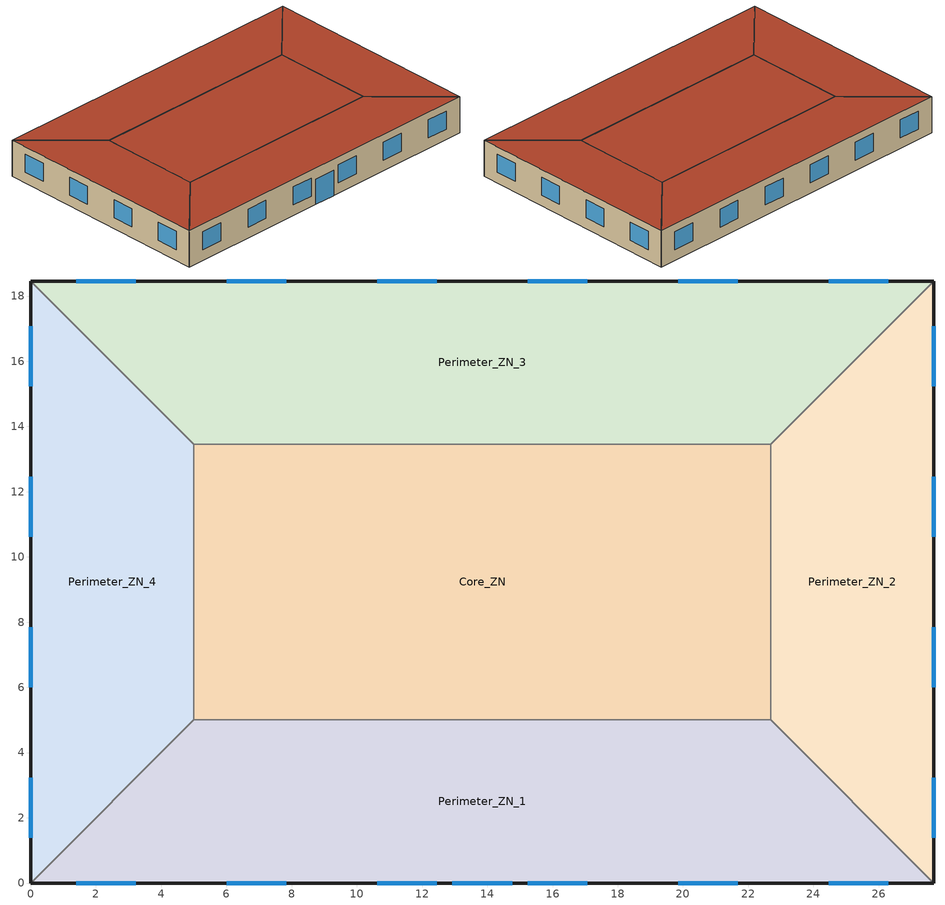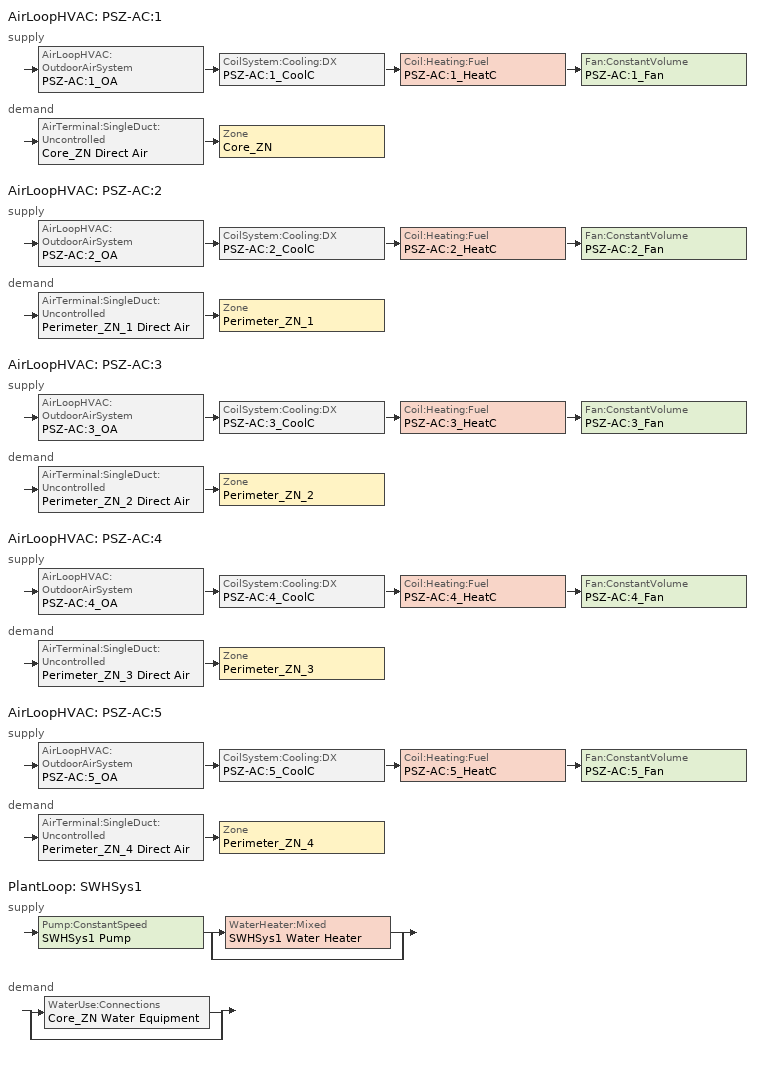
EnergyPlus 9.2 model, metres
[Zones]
Core_ZN
 floor ground (ext-slab): 5,13.46 22.69,13.46 22.69,5 5,5 z0
 wall to Perimeter_ZN_2 (int-walls): 22.69,5 22.69,13.46 z0:3.05
 wall to Perimeter_ZN_3 (int-walls): 22.69,13.46 5,13.46 z0:3.05
 wall to Perimeter_ZN_1 (int-walls): 5,5 22.69,5 z0:3.05
 wall to Perimeter_ZN_4 (int-walls): 5,13.46 5,5 z0:3.05
 roof outside (IEAD Non-res Roof): 22.69,13.46 5,13.46 5,5 22.69,5 z3.05
Perimeter_ZN_1
 floor ground (ext-slab): 27.69,0 0,0 5,5 22.69,5 z0
 wall outside (Steel Frame Non-res Ext Wall): 0,0 27.69,0 z0:3.05
 wall to Perimeter_ZN_2 (int-walls): 27.69,0 22.69,5 z0:3.05
 wall to Perimeter_ZN_4 (int-walls): 5,5 0,0 z0:3.05
 window (Window Non-res Fixed): 1.39,0 3.22,0 / 6.01,0 7.84,0 / 10.62,0 12.45,0 / 15.24,0 17.07,0 / 19.85,0 21.68,0 / 24.47,0 26.3,0 z0.9:2.42; 12.93,0 14.76,0 z0:2.13
 roof outside (IEAD Non-res Roof): 0,0 27.69,0 22.69,5 5,5 z3.05
Perimeter_ZN_2
 floor ground (ext-slab): 22.69,13.46 27.69,18.46 27.69,0 22.69,5 z0
 wall outside (Steel Frame Non-res Ext Wall): 27.69,0 27.69,18.46 z0:3.05
 wall to Perimeter_ZN_3 (int-walls): 27.69,18.46 22.69,13.46 z0:3.05
 window (Window Non-res Fixed): 27.69,1.39 27.69,3.22 / 27.69,6.01 27.69,7.84 / 27.69,10.62 27.69,12.45 / 27.69,15.24 27.69,17.07 z0.9:2.42
 roof outside (IEAD Non-res Roof): 27.69,18.46 22.69,13.46 22.69,5 27.69,0 z3.05
Perimeter_ZN_3
 floor ground (ext-slab): 5,13.46 0,18.46 27.69,18.46 22.69,13.46 z0
 wall outside (Steel Frame Non-res Ext Wall): 27.69,18.46 0,18.46 z0:3.05
 wall to Perimeter_ZN_4 (int-walls): 0,18.46 5,13.46 z0:3.05
 window (Window Non-res Fixed): 26.3,18.46 24.47,18.46 / 21.68,18.46 19.85,18.46 / 17.07,18.46 15.24,18.46 / 12.45,18.46 10.62,18.46 / 7.84,18.46 6.01,18.46 / 3.22,18.46 1.39,18.46 z0.9:2.42
 roof outside (IEAD Non-res Roof): 0,18.46 5,13.46 22.69,13.46 27.69,18.46 z3.05
Perimeter_ZN_4
 floor ground (ext-slab): 5,5 0,0 0,18.46 5,13.46 z0
 wall outside (Steel Frame Non-res Ext Wall): 0,18.46 0,0 z0:3.05
 window (Window Non-res Fixed): 0,17.07 0,15.24 / 0,12.45 0,10.62 / 0,7.84 0,6.01 / 0,3.22 0,1.39 z0.9:2.42
 roof outside (IEAD Non-res Roof): 0,0 5,5 5,13.46 0,18.46 z3.05
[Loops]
AirLoopHVAC 'PSZ-AC:1'
 supply: AirLoopHVAC:OutdoorAirSystem 'PSZ-AC:1_OA' > CoilSystem:Cooling:DX 'PSZ-AC:1_CoolC' > Coil:Heating:Fuel 'PSZ-AC:1_HeatC' > Fan:ConstantVolume 'PSZ-AC:1_Fan'
 demand: AirTerminal:SingleDuct:Uncontrolled 'Core_ZN Direct Air' > Zone 'Core_ZN'
AirLoopHVAC 'PSZ-AC:2'
 supply: AirLoopHVAC:OutdoorAirSystem 'PSZ-AC:2_OA' > CoilSystem:Cooling:DX 'PSZ-AC:2_CoolC' > Coil:Heating:Fuel 'PSZ-AC:2_HeatC' > Fan:ConstantVolume 'PSZ-AC:2_Fan'
 demand: AirTerminal:SingleDuct:Uncontrolled 'Perimeter_ZN_1 Direct Air' > Zone 'Perimeter_ZN_1'
AirLoopHVAC 'PSZ-AC:3'
 supply: AirLoopHVAC:OutdoorAirSystem 'PSZ-AC:3_OA' > CoilSystem:Cooling:DX 'PSZ-AC:3_CoolC' > Coil:Heating:Fuel 'PSZ-AC:3_HeatC' > Fan:ConstantVolume 'PSZ-AC:3_Fan'
 demand: AirTerminal:SingleDuct:Uncontrolled 'Perimeter_ZN_2 Direct Air' > Zone 'Perimeter_ZN_2'
AirLoopHVAC 'PSZ-AC:4'
 supply: AirLoopHVAC:OutdoorAirSystem 'PSZ-AC:4_OA' > CoilSystem:Cooling:DX 'PSZ-AC:4_CoolC' > Coil:Heating:Fuel 'PSZ-AC:4_HeatC' > Fan:ConstantVolume 'PSZ-AC:4_Fan'
 demand: AirTerminal:SingleDuct:Uncontrolled 'Perimeter_ZN_3 Direct Air' > Zone 'Perimeter_ZN_3'
AirLoopHVAC 'PSZ-AC:5'
 supply: AirLoopHVAC:OutdoorAirSystem 'PSZ-AC:5_OA' > CoilSystem:Cooling:DX 'PSZ-AC:5_CoolC' > Coil:Heating:Fuel 'PSZ-AC:5_HeatC' > Fan:ConstantVolume 'PSZ-AC:5_Fan'
 demand: AirTerminal:SingleDuct:Uncontrolled 'Perimeter_ZN_4 Direct Air' > Zone 'Perimeter_ZN_4'
PlantLoop 'SWHSys1'
 supply: Pump:ConstantSpeed 'SWHSys1 Pump' > split
  | WaterHeater:Mixed 'SWHSys1 Water Heater'
  | bypass
 demand: split
  | WaterUse:Connections 'Core_ZN Water Equipment'
  | bypass
[Building]
Ref Bldg Small Office Pre1980_v1.3_5.0: North Axis=0; Terrain=City; Loads Convergence Tolerance Value=0.04; Temperature Convergence Tolerance Value=0.2; Solar Distribution=FullInteriorAndExterior; Maximum Number of Warmup Days=25; Minimum Number of Warmup Days=6
[Site:Location]
USA IL-CHICAGO-OHARE: Latitude=41.77; Longitude=-87.75; Time Zone=-6; Elevation=190
[SizingPeriod:DesignDay] Day of Month=21; Humidity Condition Type=Wetbulb; Barometric Pressure=99063; Rain Indicator=No; Snow Indicator=No; Daylight Saving Time Indicator=No; Solar Model Indicator=ASHRAEClearSky
Name | Month | Day Type | Maximum DryBulb Temperature | Daily DryBulb Temperature Range | Wetbulb or DewPoint at Maximum DryBulb | Wind Speed | Wind Direction | Sky Clearness
CHICAGO Ann Htg 99.6% Condns DB | 1 | WinterDesignDay | -20.6 | 0 | -20.6 | 4.9 | 270 | 0
CHICAGO Ann Clg .4% Condns WB=>MDB | 7 | SummerDesignDay | 31.2 | 10.7 | 25.5 | 5.3 | 230 | 1
[Site:GroundTemperature:BuildingSurface]
19.527, 19.502, 19.536, 19.598, 20.002, 21.64, 22.225, 22.375, 21.449, 20.121, 19.802, 19.633
[Site:WaterMainsTemperature]
Calculation Method=CORRELATION; Annual Average Outdoor Air Temperature=9.69; Maximum Difference In Monthly Average Outdoor Air Temperatures=28.1
[Material] Thermal Absorptance=0.9
Name | Roughness | Thickness | Conductivity | Density | Specific Heat | Solar Absorptance | Visible Absorptance
Steel Frame NonRes Wall Insulation | MediumRough | 0.03964 | 0.049 | 265 | 836.8 | 0.7 | 0.7
IEAD NonRes Roof Insulation | MediumRough | 0.110216 | 0.049 | 265 | 836.8 | 0.7 | 0.7
Std Wood 6inch | MediumSmooth | 0.15 | 0.12 | 540 | 1210 | 0.7 | 0.7
Wood Siding | MediumSmooth | 0.01 | 0.11 | 544.62 | 1210 | 0.78 | 0.78
1/2IN Gypsum | Smooth | 0.0127 | 0.16 | 784.9 | 830 | 0.92 | 0.92
HW CONCRETE | Rough | 0.1016 | 1.311 | 2240 | 836.8 | 0.7 | 0.7
Roof Membrane | VeryRough | 0.0095 | 0.16 | 1121.29 | 1460 | 0.7 | 0.7
Metal Decking | MediumSmooth | 0.0015 | 45.006 | 7680 | 418.4 | 0.7 | 0.3
[Material:NoMass]
CP02 CARPET PAD: Roughness=VeryRough; Thermal Resistance=0.2165; Thermal Absorptance=0.9; Solar Absorptance=0.7; Visible Absorptance=0.8
[WindowMaterial:SimpleGlazingSystem]
NonRes Fixed Assembly Window: UFactor=3.52036; Solar Heat Gain Coefficient=0.41
[Construction]
Steel Frame Non-res Ext Wall: Wood Siding, Steel Frame NonRes Wall Insulation, 1/2IN Gypsum
IEAD Non-res Roof: Roof Membrane, IEAD NonRes Roof Insulation, Metal Decking
ext-slab: HW CONCRETE, CP02 CARPET PAD
int-walls: 1/2IN Gypsum, 1/2IN Gypsum
Window Non-res Fixed: NonRes Fixed Assembly Window
InteriorFurnishings: Std Wood 6inch
[Zone] Type=1; Multiplier=1; Floor Area=autocalculate; Part of Total Floor Area=Yes
Core_ZN; Perimeter_ZN_1; Perimeter_ZN_2; Perimeter_ZN_3; Perimeter_ZN_4
[InternalMass] Construction=InteriorFurnishings
Name | Zone or ZoneList | Surface Area
Core_ZN Internal Mass | Core_ZN | 299.3148
Perimeter_ZN_1 Internal Mass | Perimeter_ZN_1 | 226.9
Perimeter_ZN_2 Internal Mass | Perimeter_ZN_2 | 134.6
Perimeter_ZN_3 Internal Mass | Perimeter_ZN_3 | 226.9
Perimeter_ZN_4 Internal Mass | Perimeter_ZN_4 | 134.6
[People] Number of People Schedule=BLDG_OCC_SCH; Number of People Calculation Method=Area/Person; Zone Floor Area per Person=18.58; Fraction Radiant=0.3; Sensible Heat Fraction=AUTOCALCULATE; Activity Level Schedule=ACTIVITY_SCH; Enable ASHRAE 55 Comfort Warnings=No; Mean Radiant Temperature Calculation Type=ZoneAveraged; Work Efficiency Schedule=WORK_EFF_SCH; Clothing Insulation Calculation Method=ClothingInsulationSchedule; Clothing Insulation Schedule=CLOTHING_SCH; Air Velocity Schedule=AIR_VELO_SCH; Thermal Comfort Model 1 Type=FANGER
Name | Zone or ZoneList
Core_ZN People | Core_ZN
Perimeter_ZN_1 People | Perimeter_ZN_1
Perimeter_ZN_2 People | Perimeter_ZN_2
Perimeter_ZN_3 People | Perimeter_ZN_3
Perimeter_ZN_4 People | Perimeter_ZN_4
[Lights] Schedule=BLDG_LIGHT_SCH; Design Level Calculation Method=Watts/Area; Watts per Zone Floor Area=19.48; Return Air Fraction=0; Fraction Radiant=0.7; Fraction Visible=0.2; Fraction Replaceable=1; EndUse Subcategory=General; Return Air Fraction Calculated from Plenum Temperature=No
Name | Zone or ZoneList
Core_ZN_Lights | Core_ZN
Perimeter_ZN_1_Lights | Perimeter_ZN_1
Perimeter_ZN_2_Lights | Perimeter_ZN_2
Perimeter_ZN_3_Lights | Perimeter_ZN_3
Perimeter_ZN_4_Lights | Perimeter_ZN_4
[ElectricEquipment] Schedule=BLDG_EQUIP_SCH; Design Level Calculation Method=Watts/Area; Watts per Zone Floor Area=10.76; Fraction Latent=0; Fraction Radiant=0.5; Fraction Lost=0; EndUse Subcategory=MiscPlug
Name | Zone or ZoneList
Core_ZN_MiscPlug_Equip | Core_ZN
Perimeter_ZN_1_MiscPlug_Equip | Perimeter_ZN_1
Perimeter_ZN_2_MiscPlug_Equip | Perimeter_ZN_2
Perimeter_ZN_3_MiscPlug_Equip | Perimeter_ZN_3
Perimeter_ZN_4_MiscPlug_Equip | Perimeter_ZN_4
[ZoneInfiltration:DesignFlowRate] Schedule=INFIL_QUARTER_ON_SCH; Constant Term Coefficient=1; Temperature Term Coefficient=0; Velocity Term Coefficient=0; Velocity Squared Term Coefficient=0
Name | Zone or ZoneList | Design Flow Rate Calculation Method | Air Changes per Hour | Flow per Exterior Surface Area
Core_ZN_Infiltration | Core_ZN | AirChanges/Hour | 0.36
Perimeter_ZN_1_Infiltration | Perimeter_ZN_1 | Flow/ExteriorArea |  | 0.001133
Perimeter_ZN_2_Infiltration | Perimeter_ZN_2 | Flow/ExteriorArea |  | 0.001133
Perimeter_ZN_3_Infiltration | Perimeter_ZN_3 | Flow/ExteriorArea |  | 0.001133
Perimeter_ZN_4_Infiltration | Perimeter_ZN_4 | Flow/ExteriorArea |  | 0.001133
[Exterior:Lights]
Exterior Facade Lighting: Schedule=ALWAYS_ON; Design Level=2766; Control Option=AstronomicalClock; EndUse Subcategory=Exterior Facade Lighting
[DesignSpecification:OutdoorAir] Outdoor Air Method=Flow/Person; Outdoor Air Flow per Person=0.01
SZ DSOA Core_ZN; SZ DSOA Perimeter_ZN_1; SZ DSOA Perimeter_ZN_2; SZ DSOA Perimeter_ZN_3; SZ DSOA Perimeter_ZN_4
[Sizing:Zone] Zone Cooling Design Supply Air Temperature Input Method=SupplyAirTemperature; Zone Cooling Design Supply Air Temperature=14; Zone Heating Design Supply Air Temperature Input Method=SupplyAirTemperature; Zone Heating Design Supply Air Temperature=40; Zone Cooling Design Supply Air Humidity Ratio=0.0085; Zone Heating Design Supply Air Humidity Ratio=0.008; Cooling Design Air Flow Method=DesignDay; Heating Design Air Flow Method=DesignDay
Name | Design Specification Outdoor Air Object
Core_ZN | SZ DSOA Core_ZN
Perimeter_ZN_1 | SZ DSOA Perimeter_ZN_1
Perimeter_ZN_2 | SZ DSOA Perimeter_ZN_2
Perimeter_ZN_3 | SZ DSOA Perimeter_ZN_3
Perimeter_ZN_4 | SZ DSOA Perimeter_ZN_4
[Sizing:System] Type of Load to Size On=Sensible; Design Outdoor Air Flow Rate=AUTOSIZE; Central Heating Maximum System Air Flow Ratio=1; Preheat Design Temperature=7; Preheat Design Humidity Ratio=0.008; Precool Design Temperature=12.8; Precool Design Humidity Ratio=0.008; Central Cooling Design Supply Air Temperature=12.8; Central Heating Design Supply Air Temperature=40; Type of Zone Sum to Use=NonCoincident; 100 Outdoor Air in Cooling=No; 100 Outdoor Air in Heating=No; Central Cooling Design Supply Air Humidity Ratio=0.0085; Central Heating Design Supply Air Humidity Ratio=0.008; Cooling Supply Air Flow Rate Method=DesignDay; Heating Supply Air Flow Rate Method=DesignDay; System Outdoor Air Method=ZoneSum; Zone Maximum Outdoor Air Fraction=1; Cooling Design Capacity Method=CoolingDesignCapacity; Cooling Design Capacity=autosize; Heating Design Capacity Method=HeatingDesignCapacity; Heating Design Capacity=autosize; Central Cooling Capacity Control Method=OnOff
PSZ-AC:1; PSZ-AC:2; PSZ-AC:3; PSZ-AC:4; PSZ-AC:5
[Sizing:Plant]
SWHSys1: Loop Type=Heating; Design Loop Exit Temperature=60; Loop Design Temperature Difference=5
[ZoneControl:Thermostat] Control Type Schedule=Dual Zone Control Type Sched
Name | Zone or ZoneList | Control 1
Core_ZN Thermostat | Core_ZN | Core_ZN DualSPSched
Perimeter_ZN_1 Thermostat | Perimeter_ZN_1 | Perimeter_ZN_1 DualSPSched
Perimeter_ZN_2 Thermostat | Perimeter_ZN_2 | Perimeter_ZN_2 DualSPSched
Perimeter_ZN_3 Thermostat | Perimeter_ZN_3 | Perimeter_ZN_3 DualSPSched
Perimeter_ZN_4 Thermostat | Perimeter_ZN_4 | Perimeter_ZN_4 DualSPSched
[ThermostatSetpoint:DualSetpoint] Heating Setpoint Temperature Schedule=HTGSETP_SCH; Cooling Setpoint Temperature Schedule=CLGSETP_SCH
Core_ZN DualSPSched; Perimeter_ZN_1 DualSPSched; Perimeter_ZN_2 DualSPSched; Perimeter_ZN_3 DualSPSched; Perimeter_ZN_4 DualSPSched
[AirTerminal:SingleDuct:Uncontrolled] Availability Schedule=ALWAYS_ON; Maximum Air Flow Rate=AUTOSIZE
Core_ZN Direct Air; Perimeter_ZN_1 Direct Air; Perimeter_ZN_2 Direct Air; Perimeter_ZN_3 Direct Air; Perimeter_ZN_4 Direct Air
[Zone equipment]
Core_ZN: Core_ZN Direct Air
Perimeter_ZN_1: Perimeter_ZN_1 Direct Air
Perimeter_ZN_2: Perimeter_ZN_2 Direct Air
Perimeter_ZN_3: Perimeter_ZN_3 Direct Air
Perimeter_ZN_4: Perimeter_ZN_4 Direct Air
[Fan:ConstantVolume] Availability Schedule=HVACOperationSchd; Pressure Rise=622; Maximum Flow Rate=AUTOSIZE; Motor In Airstream Fraction=1; EndUse Subcategory=Fan Energy
Name | Fan Total Efficiency | Motor Efficiency
PSZ-AC:1_Fan; PSZ-AC:3_Fan; PSZ-AC:5_Fan | 0.53625 | 0.825
PSZ-AC:2_Fan; PSZ-AC:4_Fan | 0.546 | 0.84
[Coil:Cooling:DX:SingleSpeed] Availability Schedule=ALWAYS_ON; Gross Rated Total Cooling Capacity=AUTOSIZE; Gross Rated Sensible Heat Ratio=AUTOSIZE; Rated Air Flow Rate=AUTOSIZE; Total Cooling Capacity Function of Temperature Curve=Cool-Cap-fT; Total Cooling Capacity Function of Flow Fraction Curve=ConstantCubic; Energy Input Ratio Function of Temperature Curve=Cool-EIR-fT; Energy Input Ratio Function of Flow Fraction Curve=ConstantCubic; Part Load Fraction Correlation Curve=Cool-PLF-fPLR
Name | Gross Rated Cooling COP
PSZ-AC:1_CoolC DXCoil; PSZ-AC:3_CoolC DXCoil; PSZ-AC:5_CoolC DXCoil | 3.38692
PSZ-AC:2_CoolC DXCoil; PSZ-AC:4_CoolC DXCoil | 3.37693
[Coil:Heating:Fuel] Availability Schedule=ALWAYS_ON; Fuel Type=NaturalGas; Burner Efficiency=0.78; Nominal Capacity=AUTOSIZE
PSZ-AC:1_HeatC; PSZ-AC:2_HeatC; PSZ-AC:3_HeatC; PSZ-AC:4_HeatC; PSZ-AC:5_HeatC
[CoilSystem:Cooling:DX] Availability Schedule=ALWAYS_ON
Name | Cooling Coil
PSZ-AC:1_CoolC | PSZ-AC:1_CoolC DXCoil
PSZ-AC:2_CoolC | PSZ-AC:2_CoolC DXCoil
PSZ-AC:3_CoolC | PSZ-AC:3_CoolC DXCoil
PSZ-AC:4_CoolC | PSZ-AC:4_CoolC DXCoil
PSZ-AC:5_CoolC | PSZ-AC:5_CoolC DXCoil
[Controller:OutdoorAir] Minimum Outdoor Air Flow Rate=AUTOSIZE; Maximum Outdoor Air Flow Rate=AUTOSIZE; Economizer Control Type=NoEconomizer; Economizer Control Action Type=ModulateFlow; Economizer Maximum Limit DryBulb Temperature=28; Economizer Maximum Limit Enthalpy=64000; Economizer Minimum Limit DryBulb Temperature=-100; Lockout Type=NoLockout; Minimum Limit Type=FixedMinimum; Minimum Outdoor Air Schedule=MinOA_Sched
PSZ-AC:1_OA_Controller; PSZ-AC:2_OA_Controller; PSZ-AC:3_OA_Controller; PSZ-AC:4_OA_Controller; PSZ-AC:5_OA_Controller
[AirLoopHVAC] Design Supply Air Flow Rate=AUTOSIZE
PSZ-AC:1; PSZ-AC:2; PSZ-AC:3; PSZ-AC:4; PSZ-AC:5
[Pump:ConstantSpeed]
SWHSys1 Pump: Design Flow Rate=AUTOSIZE; Design Pump Head=0.001; Design Power Consumption=AUTOSIZE; Motor Efficiency=1; Fraction of Motor Inefficiencies to Fluid Stream=0; Pump Control Type=Intermittent
[WaterHeater:Mixed]
SWHSys1 Water Heater: Tank Volume=0.1514; Setpoint Temperature Schedule=SWHSys1 Water Heater Setpoint Temperature Schedule Name; Deadband Temperature Difference=2; Maximum Temperature Limit=82.2222; Heater Control Type=Cycle; Heater Maximum Capacity=845000; Heater Fuel Type=NATURALGAS; Heater Thermal Efficiency=0.8; Off Cycle Parasitic Fuel Consumption Rate=20; Off Cycle Parasitic Fuel Type=NATURALGAS; Off Cycle Parasitic Heat Fraction to Tank=0.8; On Cycle Parasitic Fuel Type=NATURALGAS; Ambient Temperature Indicator=SCHEDULE; Ambient Temperature Schedule=SWHSys1 Water Heater Ambient Temperature Schedule Name; Off Cycle Loss Coefficient to Ambient Temperature=6; On Cycle Loss Coefficient to Ambient Temperature=6; Use Side Effectiveness=1; Source Side Effectiveness=1; Use Side Design Flow Rate=AUTOSIZE; Source Side Design Flow Rate=AUTOSIZE; Indirect Water Heating Recovery Time=1.5
[PlantLoop]
SWHSys1: Fluid Type=Water; Plant Equipment Operation Scheme=SWHSys1 Loop Operation Scheme List; Maximum Loop Temperature=60; Minimum Loop Temperature=10; Maximum Loop Flow Rate=AUTOSIZE; Minimum Loop Flow Rate=0; Plant Loop Volume=AUTOSIZE; Load Distribution Scheme=Optimal
[PlantEquipmentList]
SWHSys1 Equipment List: SWHSys1 Water Heater
[PlantEquipmentOperation:HeatingLoad]
SWHSys1 Operation Scheme: Load Range 1 Lower Limit=0; Load Range 1 Upper Limit=1000000000000000; Range 1 Equipment List=SWHSys1 Equipment List
[PlantEquipmentOperationSchemes]
SWHSys1 Loop Operation Scheme List: Control Scheme 1=SWHSys1 Operation Scheme; Control Scheme 1 Schedule=ALWAYS_ON
[AvailabilityManager:NightCycle] Applicability Schedule=ALWAYS_ON; Fan Schedule=HVACOperationSchd; Control Type=CycleOnAny; Thermostat Tolerance=1; Cycling Run Time Control Type=FixedRunTime; Cycling Run Time=1800
PSZ-AC:1 Availability Manager; PSZ-AC:2 Availability Manager; PSZ-AC:3 Availability Manager; PSZ-AC:4 Availability Manager; PSZ-AC:5 Availability Manager
[SetpointManager:Scheduled]
SWHSys1 Loop Setpoint Manager: Control Variable=Temperature; Schedule=SWHSys1-Loop-Temp-Schedule; Setpoint Node or NodeList=SWHSys1 Supply Outlet Node
[SetpointManager:SingleZone:Reheat] Control Variable=Temperature; Minimum Supply Air Temperature=10; Maximum Supply Air Temperature=50
Name | Control Zone | Setpoint Node or NodeList
SupAirTemp MngrCore_ZN | Core_ZN | PSZ-AC:1 Supply Equipment Outlet Node
SupAirTemp MngrPerimeter_ZN_1 | Perimeter_ZN_1 | PSZ-AC:2 Supply Equipment Outlet Node
SupAirTemp MngrPerimeter_ZN_2 | Perimeter_ZN_2 | PSZ-AC:3 Supply Equipment Outlet Node
SupAirTemp MngrPerimeter_ZN_3 | Perimeter_ZN_3 | PSZ-AC:4 Supply Equipment Outlet Node
SupAirTemp MngrPerimeter_ZN_4 | Perimeter_ZN_4 | PSZ-AC:5 Supply Equipment Outlet Node
[SetpointManager:MixedAir] Control Variable=Temperature
Name | Setpoint Node or NodeList
PSZ-AC:1_CoolC SAT Manager | PSZ-AC:1_CoolC-PSZ-AC:1_HeatCNode
PSZ-AC:1_HeatC MixedAir Manager | PSZ-AC:1_HeatC-PSZ-AC:1_FanNode
PSZ-AC:1_OAMixed Air Temp Manager | PSZ-AC:1_OA-PSZ-AC:1_CoolCNode
PSZ-AC:2_CoolC SAT Manager | PSZ-AC:2_CoolC-PSZ-AC:2_HeatCNode
PSZ-AC:2_HeatC MixedAir Manager | PSZ-AC:2_HeatC-PSZ-AC:2_FanNode
PSZ-AC:2_OAMixed Air Temp Manager | PSZ-AC:2_OA-PSZ-AC:2_CoolCNode
PSZ-AC:3_CoolC SAT Manager | PSZ-AC:3_CoolC-PSZ-AC:3_HeatCNode
PSZ-AC:3_HeatC MixedAir Manager | PSZ-AC:3_HeatC-PSZ-AC:3_FanNode
PSZ-AC:3_OAMixed Air Temp Manager | PSZ-AC:3_OA-PSZ-AC:3_CoolCNode
PSZ-AC:4_CoolC SAT Manager | PSZ-AC:4_CoolC-PSZ-AC:4_HeatCNode
PSZ-AC:4_HeatC MixedAir Manager | PSZ-AC:4_HeatC-PSZ-AC:4_FanNode
PSZ-AC:4_OAMixed Air Temp Manager | PSZ-AC:4_OA-PSZ-AC:4_CoolCNode
PSZ-AC:5_CoolC SAT Manager | PSZ-AC:5_CoolC-PSZ-AC:5_HeatCNode
PSZ-AC:5_HeatC MixedAir Manager | PSZ-AC:5_HeatC-PSZ-AC:5_FanNode
PSZ-AC:5_OAMixed Air Temp Manager | PSZ-AC:5_OA-PSZ-AC:5_CoolCNode
[WaterUse:Equipment]
Core_ZN Water Equipment: Peak Flow Rate=3.15e-06; Flow Rate Fraction Schedule=BLDG_SWH_SCH; Target Temperature Schedule=Water Equipment Temp Sched; Hot Water Supply Temperature Schedule=Water Equipment Hot Supply Temp Sched; Zone=Core_ZN; Sensible Fraction Schedule=Water Equipment Sensible fract sched; Latent Fraction Schedule=Water Equipment Latent fract sched
[WaterUse:Connections]
Core_ZN Water Equipment: Water Use Equipment 1=Core_ZN Water Equipment
[UtilityCost:Tariff]
Name | Output Meter | Conversion Factor Choice | Demand Window Length | Monthly Charge or Variable | Group
PSI_LLF_LowLoadFactorService | Electricity:Facility | kWh | HalfHour | 15 | Comm Elect
PSI_CS_CommercialElectricService | Electricity:Facility | kWh |  | 9.4 | Comm Elect
IN_EIAMonthlyRateGas | Gas:Facility | MCF |  | 0 | Comm Gas
[UtilityCost:Qualify] Variable=TotalDemand; Threshold Value or Variable=75; Season=Annual; Threshold Test=Count
Name | Utility Cost Qualify | Tariff | Qualify Type | Number of Months
 | MinDemand75kw | PSI_LLF_LowLoadFactorService | Minimum | 12
 | MaxDemand75kw | PSI_CS_CommercialElectricService | Maximum | 1
[UtilityCost:Charge:Simple] Season=Annual
Name | Utility Cost Charge Simple | Tariff | Source Variable | Category Variable | Cost per Unit Value or Variable
 | FuelCostAdjustEnergyCharge | PSI_LLF_LowLoadFactorService | totalEnergy | EnergyCharges | 0.002028
 | QualPollutionControlAdjustEnergyCharge | PSI_LLF_LowLoadFactorService | totalEnergy | EnergyCharges | 0.000536
 | SoxNoxRiderAdjustEnergyCharge | PSI_LLF_LowLoadFactorService | totalEnergy | EnergyCharges | 0.001127
 | DSMRiderAdjustEnergyCharge | PSI_LLF_LowLoadFactorService | totalEnergy | EnergyCharges | -0.00037
 | PurchPowerTrackerAdjustEnergyCharge | PSI_LLF_LowLoadFactorService | totalEnergy | EnergyCharges | -3.1e-05
 | MidwestISOAdjustEnergyCharge | PSI_LLF_LowLoadFactorService | totalEnergy | EnergyCharges | -0.000216
 | CleanCoalRiderEnergyCharge | PSI_LLF_LowLoadFactorService | totalEnergy | EnergyCharges | 0.000833
 | TaxofeightPercent | PSI_LLF_LowLoadFactorService | SubTotal | Taxes | 0.08
 | FuelCostAdjustEnergyCharge | PSI_CS_CommercialElectricService | totalEnergy | EnergyCharges | 0.002028
 | QualPollutionControlAdjustEnergyCharge | PSI_CS_CommercialElectricService | totalEnergy | EnergyCharges | 0.000536
 | SoxNoxRiderAdjustEnergyCharge | PSI_CS_CommercialElectricService | totalEnergy | EnergyCharges | 0.001127
 | DSMRiderAdjustEnergyCharge | PSI_CS_CommercialElectricService | totalEnergy | EnergyCharges | 0.000021
 | PurchPowerTrackerAdjustEnergyCharge | PSI_CS_CommercialElectricService | totalEnergy | EnergyCharges | 0.000034
 | MidwestISOAdjustEnergyCharge | PSI_CS_CommercialElectricService | totalEnergy | EnergyCharges | -0.000203
 | CleanCoalRiderEnergyCharge | PSI_CS_CommercialElectricService | totalEnergy | EnergyCharges | 0.000807
 | TaxofeightPercent | PSI_CS_CommercialElectricService | SubTotal | Taxes | 0.08
 | MonthlyRateGasCharge | IN_EIAMonthlyRateGas | totalEnergy | EnergyCharges | IN_MonthlyGasRates
 | TaxofEightPercent | IN_EIAMonthlyRateGas | SubTotal | Taxes | 0.08
[UtilityCost:Charge:Block] Source Variable=totalEnergy; Season=Annual; Category Variable=EnergyCharges
Name | Utility Cost Charge Block | Tariff | Block Size 1 Value or Variable | Block 1 Cost per Unit Value or Variable | Block Size 2 Value or Variable | Block 2 Cost per Unit Value or Variable | Block Size 3 Value or Variable | Block 3 Cost per Unit Value or Variable | Block Size 4 Value or Variable | Block 4 Cost per Unit Value or Variable | Block Size Multiplier Value or Variable
 | AnnualEnergyCharge | PSI_LLF_LowLoadFactorService | 300 | 0.108222 | 700 | 0.087021 | 1500 | 0.07842 | remaining | 0.05832
 | AnnualDemandBaseCharge | PSI_LLF_LowLoadFactorService | 190 | 0 | 110 | 0.051773 | remaining | 0.046965 |  |  | TotalDemand
 | AnnualEnergyCharge | PSI_CS_CommercialElectricService | 300 | 0.082409 | 700 | 0.072873 | 1500 | 0.061696 | remaining | 0.041179
[UtilityCost:Variable]
IN_MonthlyGasRates: Tariff=IN_EIAMonthlyRateGas; Variable Type=Currency; January Value=8.22; February Value=7.51; March Value=8.97; April Value=9.01; May Value=9.16; June Value=10.44; July Value=10.32; August Value=10.13; September Value=9.2; October Value=8.18; November Value=7.83; December Value=7.63
[Schedule:Compact]
ALWAYS_ON: Through: 12/31, For: AllDays, Until: 24:00, 1
INFIL_QUARTER_ON_SCH: Through: 12/31, For: Weekdays SummerDesignDay, Until: 06:00, 1, Until: 22:00, 0.25, Until: 24:00, 1, For: Saturday WinterDesignDay, Until: 06:00, 1, Until: 18:00, 0.25, Until: 24:00, 1, For: Sunday Holidays AllOtherDays, Until: 24:00, 1
BLDG_OCC_SCH: Through: 12/31, For: SummerDesignDay, Until: 06:00, 0, Until: 22:00, 1, Until: 24:00, 0.05, For: Weekdays, Until: 06:00, 0, Until: 07:00, 0.1, Until: 08:00, 0.2, Until: 12:00, 0.95, Until: 13:00, 0.5, Until: 17:00, 0.95, Until: 18:00, 0.3, Until: 20:00, 0.1, Until: 24:00, 0.05, For: Saturday, Until: 06:00, 0, Until: 08:00, 0.1, Until: 12:00, 0.3, Until: 17:00, 0.1, Until: 24:00, 0, For: AllOtherDays, Until: 24:00, 0
BLDG_LIGHT_SCH: Through: 12/31, For: Weekdays, Until: 05:00, 0.05, Until: 07:00, 0.1, Until: 08:00, 0.3, Until: 17:00, 0.9, Until: 18:00, 0.5, Until: 20:00, 0.3, Until: 22:00, 0.2, Until: 23:00, 0.1, Until: 24:00, 0.05, For: Saturday, Until: 06:00, 0.05, Until: 08:00, 0.1, Until: 12:00, 0.3, Until: 17:00, 0.15, Until: 24:00, 0.05, For: SummerDesignDay, Until: 24:00, 1, For: WinterDesignDay, Until: 24:00, 0, For: AllOtherDays, Until: 24:00, 0.05
BLDG_EQUIP_SCH: Through: 12/31, For: Weekdays, Until: 08:00, 0.4, Until: 12:00, 0.9, Until: 13:00, 0.8, Until: 17:00, 0.9, Until: 18:00, 0.5, Until: 24:00, 0.4, For: Saturday, Until: 06:00, 0.3, Until: 08:00, 0.4, Until: 12:00, 0.5, Until: 17:00, 0.35, Until: 24:00, 0.3, For: SummerDesignDay, Until: 24:00, 1, For: WinterDesignDay, Until: 24:00, 0, For: AllOtherDays, Until: 24:00, 0.3
ACTIVITY_SCH: Through: 12/31, For: AllDays, Until: 24:00, 120
WORK_EFF_SCH: Through: 12/31, For: AllDays, Until: 24:00, 0
AIR_VELO_SCH; Water Equipment Sensible fract sched: Through: 12/31, For: AllDays, Until: 24:00, 0.2
CLOTHING_SCH: Through: 04/30, For: AllDays, Until: 24:00, 1, Through: 09/30, For: AllDays, Until: 24:00, 0.5, Through: 12/31, For: AllDays, Until: 24:00, 1
CLGSETP_SCH: Through: 12/31, For: Weekdays SummerDesignDay, Until: 06:00, 26.7, Until: 22:00, 24, Until: 24:00, 26.7, For: Saturday, Until: 06:00, 26.7, Until: 18:00, 24, Until: 24:00, 26.7, For: AllOtherDays, Until: 24:00, 26.7
HTGSETP_SCH: Through: 12/31, For: Weekdays, Until: 06:00, 15.6, Until: 22:00, 21, Until: 24:00, 15.6, For: Saturday, Until: 06:00, 15.6, Until: 18:00, 21, Until: 24:00, 15.6, For: WinterDesignDay, Until: 24:00, 21, For: AllOtherDays, Until: 24:00, 15.6
MinOA_Sched: Through: 12/31, For: Weekdays SummerDesignDay, Until: 07:00, 0, Until: 22:00, 1, Until: 24:00, 0, For: Saturday WinterDesignDay, Until: 07:00, 0, Until: 18:00, 1, Until: 24:00, 0, For: AllOtherDays, Until: 24:00, 0
Dual Zone Control Type Sched: Through: 12/31, For: AllDays, Until: 24:00, 4
HVACOperationSchd: Through: 12/31, For: Weekdays SummerDesignDay, Until: 06:00, 0, Until: 22:00, 1, Until: 24:00, 0, For: Saturday WinterDesignDay, Until: 06:00, 0, Until: 18:00, 1, Until: 24:00, 0, For: AllOtherDays, Until: 24:00, 0
BLDG_SWH_SCH: Through: 12/31, For: Weekdays SummerDesignDay, Until: 05:00, 0.05, Until: 06:00, 0.08, Until: 07:00, 0.07, Until: 08:00, 0.19, Until: 09:00, 0.35, Until: 10:00, 0.38, Until: 11:00, 0.39, Until: 12:00, 0.47, Until: 13:00, 0.57, Until: 14:00, 0.54, Until: 15:00, 0.34, Until: 16:00, 0.33, Until: 17:00, 0.44, Until: 18:00, 0.26, Until: 19:00, 0.21, Until: 20:00, 0.15, Until: 21:00, 0.17, Until: 22:00, 0.08, Until: 24:00, 0.05, For: Saturday WinterDesignDay, Until: 05:00, 0.05, Until: 06:00, 0.08, Until: 07:00, 0.07, Until: 08:00, 0.11, Until: 09:00, 0.15, Until: 10:00, 0.21, Until: 11:00, 0.19, Until: 12:00, 0.23, Until: 13:00, 0.2, Until: 14:00, 0.19, Until: 15:00, 0.15, Until: 16:00, 0.13, Until: 17:00, 0.14, Until: 21:00, 0.07, Until: 22:00, 0.09, Until: 24:00, 0.05, For: AllOtherDays, Until: 05:00, 0.04, Until: 06:00, 0.07, Until: 11:00, 0.04, Until: 13:00, 0.06, Until: 14:00, 0.09, Until: 15:00, 0.06, Until: 21:00, 0.04, Until: 22:00, 0.07, Until: 24:00, 0.04
Water Equipment Latent fract sched: Through: 12/31, For: AllDays, Until: 24:00, 0.05
SWHSys1 Water Heater Ambient Temperature Schedule Name: Through: 12/31, For: AllDays, Until: 24:00, 22
Water Equipment Temp Sched; Water Equipment Hot Supply Temp Sched: Through: 12/31, For: AllDays, Until: 24:00, 43.3
SWHSys1 Water Heater Setpoint Temperature Schedule Name; SWHSys1-Loop-Temp-Schedule: Through: 12/31, For: AllDays, Until: 24:00, 60
[Curve:Quadratic]
Cool-PLF-fPLR: Coefficient1 Constant=0.909496; Coefficient2 x=0.0986477; Coefficient3 x2=-0.00819488; Minimum Value of x=0; Maximum Value of x=1; Minimum Curve Output=0.7; Maximum Curve Output=1
[Curve:Cubic]
ConstantCubic: Coefficient1 Constant=1; Coefficient2 x=0; Coefficient3 x2=0; Coefficient4 x3=0; Minimum Value of x=-100; Maximum Value of x=100
[Curve:Biquadratic] Minimum Value of x=-100; Maximum Value of x=100; Minimum Value of y=-100; Maximum Value of y=100
Name | Coefficient1 Constant | Coefficient2 x | Coefficient3 x2 | Coefficient4 y | Coefficient5 y2 | Coefficient6 xy
Cool-Cap-fT | 0.971212 | -0.0152755 | 0.00144345 | -0.00039321 | -6.8364e-06 | -0.000290596
Cool-EIR-fT | 0.286871 | 0.0239022 | -0.000810648 | 0.0134585 | 0.000338936 | -0.000487004
